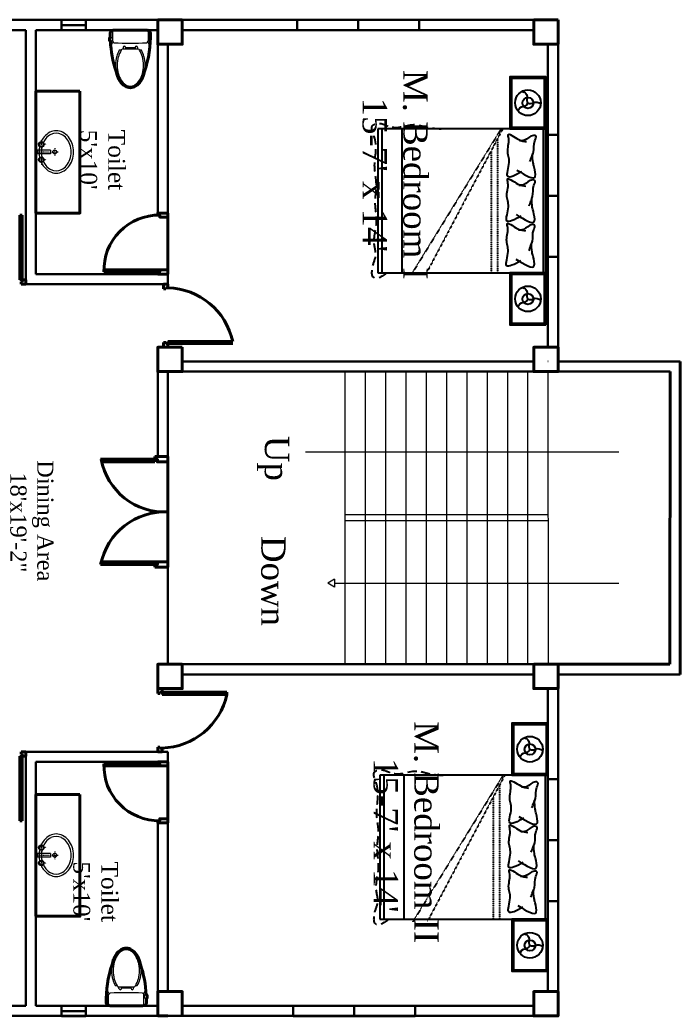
# Model space of a CAD drawing. Header units: inches. Extents: x -79350 to 491628, y -93215 to 155882.
# Drawn here: x -70852.3 to -70527.5, y -11444.1 to -10954 of the extents above; entities that cross this region are included whole.
import ezdxf

# ---------------------------------------------------------------- set-up
doc = ezdxf.new("R2010")
doc.units = ezdxf.units.IN
doc.header["$MEASUREMENT"] = 0
doc.linetypes.add('DASHDOT2', pattern=[0.5, 0.25, -0.125, 0, -0.125])
doc.linetypes.add('DASHED2', pattern=[0.375, 0.25, -0.125])
doc.layers.get('0').update_dxf_attribs({"lineweight": 30})
for name, color, linetype, lineweight in [('Column', 1, 'Continuous', 30), ('Letter', 7, 'Continuous', 20), ('LINE', 7, 'Continuous', 20), ('SANITARY', 42, 'Continuous', 13)]:
    doc.layers.add(name, color=color, linetype=linetype, lineweight=lineweight)
doc.layers.add('Door', color=7, linetype='Continuous', lineweight=40, true_color=0x763422)
doc.layers.add('Window', color=7, linetype='Continuous', lineweight=30, true_color=0x6b99dd)
for name, color, linetype in [('FURHATCH', 57, 'Continuous'), ('FURNITURE', 53, 'Continuous'), ('Stairs', 7, 'Continuous'), ('Wall', 7, 'Continuous')]:
    doc.layers.add(name, color=color, linetype=linetype)
doc.styles.get("Standard").update_dxf_attribs({"font": 'times.ttf', "height": 12})

# ---------------------------------------------------------------- blocks, each defined once
blk = doc.blocks.new('d30')
at = {"layer": 'Door', "ltscale": 0.3}
for p, q in [((37959.6, 7135.13), (37959.6, 7162.63)), ((37960.6, 7135.13), (37960.6, 7162.63)), ((37931.6, 7131.13), (37933.6, 7131.13)), ((37933.6, 7131.13), (37959.6, 7131.13)), ((37959.6, 7131.13), (37961.6, 7131.13))]:
    blk.add_line(p, q, dxfattribs=at)
for points in [[(37931.6, 7131.13), (37931.6, 7136.13), (37932.6, 7136.13), (37932.6, 7135.13), (37933.6, 7135.13), (37933.6, 7131.13)], [(37961.6, 7131.13), (37961.6, 7136.13), (37960.6, 7136.13), (37960.6, 7135.13), (37959.6, 7135.13), (37959.6, 7131.13)]]:
    blk.add_lwpolyline(points, dxfattribs=at)
blk.add_arc((37959.69, 7135.55), 27.09, 88.0728, 180.8948, dxfattribs=at)
blk = doc.blocks.new('A$Cd981bfd4')
at = {"layer": 'Door', "ltscale": 0.3}
for p, q in [((20.56, 42), (25.56, 42)), ((25.56, 42), (25.56, 40)), ((0, 41), (20.56, 41)), ((0, 40), (20.56, 40)), ((20.56, 40), (20.56, 41)), ((25.56, 40), (25.56, 21)), ((25.56, 2), (25.56, 21)), ((0, 2), (21.56, 2)), ((0, 1), (21.56, 1)), ((20.56, 0), (25.56, 0))]:
    blk.add_line(p, q, dxfattribs=at)
for points in [[(25.56, 42), (25.56, 40), (21.56, 40), (21.56, 41), (20.56, 41), (20.56, 42)], [(25.56, 0), (25.56, 2), (21.56, 2), (21.56, 1), (20.56, 1), (20.56, 0)]]:
    blk.add_lwpolyline(points, dxfattribs=at)
for centre, radius, start, end in [((24.32, 45.55), 24.58, 190.6572, 272.9002), ((24.43, -3.89), 24.91, 87.3888, 168.6891)]:
    blk.add_arc(centre, radius, start, end, dxfattribs=at)
blk = doc.blocks.new('yq_bed_01')
at = {"linetype": 'Continuous', "ltscale": 1000}
for p, q in [((2100, 900), (0, 900)), ((0, 900), (0, -900)), ((2100, -900), (2100, 900)), ((0, -900), (2100, -900))]:
    blk.add_line(p, q, dxfattribs=at)
at = {"linetype": 'Continuous'}
for points in [[(0, 1550), (0, 900), (450, 900), (450, 1550)], [(0, -900), (0, -1550), (450, -1550), (450, -900)]]:
    blk.add_lwpolyline(points, close=True, dxfattribs=at)
for centre in [(225, 1225), (225, -1225)]:
    blk.add_circle(centre, 160, dxfattribs=at)
at = {"layer": 'FURHATCH', "linetype": 'Continuous', "ltscale": 1000}
for p, q in [((30, 900), (30, -900)), ((1800, -900), (1800, 900)), ((2050, -900), (2050, 900))]:
    blk.add_line(p, q, dxfattribs=at)
at = {"layer": 'FURHATCH', "linetype": 'DASHED2', "ltscale": 0.5}
for p, q in [((540, -900), (1504, 921)), ((560, -900), (1689, 931)), ((600, 900), (600, -782)), ((680, 900), (680, -625))]:
    blk.add_line(p, q, dxfattribs=at)
at = {"layer": 'FURHATCH', "linetype": 'Continuous'}
for points in [[(20, 1530), (20, 920), (430, 920), (430, 1530)], [(20, -920), (20, -1530), (430, -1530), (430, -920)]]:
    blk.add_lwpolyline(points, close=True, dxfattribs=at)
for points in [[(346, 1329, -0.398826), (280, 1270, 0.069197), (273, 1269, 0.240714), (225, 1227, -0.240714)], [(225, 1227, 0.228099), (158, 1225, -0.317646), (66, 1242)], [(300, 1084, -0.414712), (235, 1160, 0.258086), (225, 1227)], [(225, -1223, 0.228099), (158, -1225, -0.317646), (66, -1208)], [(346, -1121, -0.398826), (280, -1180, 0.069197), (273, -1181, 0.240714), (225, -1223, -0.240714)], [(300, -1366, -0.414712), (235, -1290, 0.258086), (225, -1223)]]:
    blk.add_lwpolyline(points, format="xyb", dxfattribs=at)
for centre in [(225, 1227), (225, -1223)]:
    blk.add_circle(centre, 67.5, dxfattribs=at)
at = {"layer": 'FURHATCH', "linetype": 'DASHED2', "ltscale": 451.947922}
blk.add_open_spline([(1992, 900), (2071, 970), (2189, 999), (2167, 789), (2108, 682), (2173, 491), (2091, 272), (2150, 28), (2100, -200), (2173, -484), (2083, -701), (2209, -948), (2066, -979), (1864, -867), (1699, -991), (1474, -909), (1368, -903), (1308, -900)], degree=3, knots=[0, 0, 0, 0, 140.356688, 240.855445, 374.272085, 514.628774, 800.960617, 1037.309606, 1234.977718, 1501.883052, 1872.056655, 1990.732643, 2052.345442, 2125.407537, 2467.000811, 2608.004871, 2786.638856, 2786.638856, 2786.638856, 2786.638856], dxfattribs=at)
at = {"layer": 'FURHATCH', "linetype": 'Continuous', "ltscale": 1000}
for points, knots in [([(376, 729), (270, 795), (112, 892), (156, 710), (179, 623), (180, 565), (181, 528)], [0, 0, 0, 0, 257.192142, 380.388355, 440.188761, 557.045341, 557.045341, 557.045341, 557.045341]), ([(313, 750), (392, 793), (546, 876), (461, 661), (480, 562), (498, 484), (476, 402), (475, 340), (499, 246), (355, 365), (285, 372), (256, 374)], [0, 0, 0, 0, 197.98522, 383.798459, 461.536852, 537.063609, 629.138715, 719.341985, 744.183766, 895.041347, 1000.692483, 1000.692483, 1000.692483, 1000.692483]), ([(213, 622), (206, 601), (192, 561), (153, 477), (178, 400), (123, 302), (210, 290), (256, 366), (322, 366), (343, 366)], [0, 0, 0, 0, 70.314327, 132.712823, 281.06886, 345.030234, 373.143701, 508.899423, 574.349148, 574.349148, 574.349148, 574.349148]), ([(373, 170), (267, 236), (109, 333), (153, 151), (176, 64), (177, 6), (178, -31)], [0, 0, 0, 0, 257.192142, 380.388355, 440.188761, 557.045341, 557.045341, 557.045341, 557.045341]), ([(309, 191), (389, 234), (543, 317), (458, 102), (477, 3), (495, -75), (472, -157), (472, -219), (496, -313), (352, -194), (282, -187), (253, -185)], [0, 0, 0, 0, 197.98522, 383.798459, 461.536852, 537.063609, 629.138715, 719.341985, 744.183766, 895.041347, 1000.692483, 1000.692483, 1000.692483, 1000.692483]), ([(210, 63), (203, 42), (189, 2), (150, -82), (175, -159), (120, -257), (207, -269), (253, -193), (319, -193), (340, -193)], [0, 0, 0, 0, 70.314327, 132.712823, 281.06886, 345.030234, 373.143701, 508.899423, 574.349148, 574.349148, 574.349148, 574.349148]), ([(363, -385), (257, -319), (99, -222), (143, -405), (166, -492), (167, -549), (168, -587)], [0, 0, 0, 0, 257.192142, 380.388355, 440.188761, 557.045341, 557.045341, 557.045341, 557.045341]), ([(300, -364), (379, -321), (533, -238), (448, -453), (467, -553), (485, -631), (463, -712), (462, -774), (486, -868), (342, -750), (272, -743), (243, -740)], [0, 0, 0, 0, 197.98522, 383.798459, 461.536852, 537.063609, 629.138715, 719.341985, 744.183766, 895.041347, 1000.692483, 1000.692483, 1000.692483, 1000.692483]), ([(200, -493), (193, -514), (179, -553), (140, -637), (165, -714), (110, -812), (197, -824), (243, -749), (309, -749), (330, -749)], [0, 0, 0, 0, 70.314327, 132.712823, 281.06886, 345.030234, 373.143701, 508.899423, 574.349148, 574.349148, 574.349148, 574.349148])]:
    blk.add_open_spline(points, degree=3, knots=knots, dxfattribs=at)
blk = doc.blocks.new('yq_sink_01')
at = {"linetype": 'DASHDOT2'}
for p, q in [((69, 24), (69, 158)), ((131, 97), (26, 97)), ((236, 48), (236, -48)), ((278, 0), (26, 0)), ((131, -97), (26, -97)), ((69, -24), (69, -158))]:
    blk.add_line(p, q, dxfattribs=at)
for p, q in [((183, 24), (20, 24)), ((20, 24), (20, -24)), ((183, 24), (183, -24)), ((183, -24), (20, -24))]:
    blk.add_line(p, q)
for centre, radius in [((69, 95), 33.5), ((69, 95), 23.9), ((236, 1), 23.9), ((69, -95), 33.5), ((69, -95), 23.9)]:
    blk.add_circle(centre, radius)
for centre, radius, start, end in [((255, 91), 176, 62.9478, 117.0522), ((312, 19), 269, 140.9541, 156.021), ((312, 19), 239, 140.9541, 155.6677), ((277, 47), 224, 117.0522, 140.9541), ((277, 47), 195, 117.0522, 140.9541), ((255, 91), 146, 62.9478, 117.0522), ((233, 47), 195, 39.0459, 62.9478), ((233, 47), 224, 39.0459, 62.9478), ((199, 19), 239, 18.571, 39.0459), ((199, 19), 269, 18.571, 39.0459), ((366, 1), 326, 167.8612, 192.4926), ((366, 1), 296, 168.0916, 192.4003), ((145, 1), 296, 0, 18.571), ((145, 1), 296, 341.429, 360), ((145, 1), 326, 360, 18.571), ((145, 1), 326, 341.429, 360), ((312, -17), 239, 204.736, 219.0459), ((199, -17), 239, 320.9541, 341.429), ((199, -17), 269, 320.9541, 341.429), ((312, -17), 269, 204.5507, 219.0459), ((277, -45), 224, 219.0459, 242.9478), ((277, -45), 195, 219.0459, 242.9478), ((255, -88), 176, 242.9478, 297.0522), ((255, -88), 146, 242.9478, 297.0522), ((233, -45), 195, 297.0522, 320.9541), ((233, -45), 224, 297.0522, 320.9541)]:
    blk.add_arc(centre, radius, start, end)
blk = doc.blocks.new('yq_matong_01')
for p, q in [((0, 201), (0, -201)), ((20, 221), (139, 221)), ((252, 138), (252, 114)), ((216, 91), (238, 91)), ((216, 61), (238, 61)), ((223, 61), (223, -61)), ((238, 104), (238, -104)), ((216, -61), (238, -61)), ((216, -91), (238, -91)), ((252, -114), (252, -138)), ((20, -221), (139, -221)), ((97, -221), (97, -226)), ((97, -226), (132, -226)), ((132, -221), (132, -226))]:
    blk.add_line(p, q)
for centre, radius, start, end in [((55, 202), 54.8, 117.322, 181.8992), ((64, -1165), 1417, 71.4068, 91.3856), ((20, 201), 20, 90, 180), ((139, 201), 20, 2.3063, 90), ((217, 161), 83.2, 95.4963, 139.9324), ((-4840, 0), 5003, 357.6937, 2.3063), ((407, -123), 283, 105.2088, 123.2779), ((407, -123), 303, 105.2088, 120.5699), ((439, -242), 427, 74.7912, 105.2088), ((439, -242), 407, 74.7912, 105.2088), ((471, -123), 283, 56.7221, 74.7912), ((471, -123), 303, 56.7221, 74.7912), ((521, -47), 213, 32.2565, 56.7221), ((216, 76), 15, 90, 270), ((357, -47), 193, 123.2779, 128.1384), ((521, -47), 193, 32.2565, 56.7221), ((596, 0), 104, 360, 32.2565), ((596, 0), 124, 360, 32.2565), ((216, -76), 15, 90, 270), ((357, 47), 193, 231.8616, 236.7221), ((407, 123), 283, 236.7221, 254.7912), ((471, 123), 283, 285.2088, 303.2779), ((521, 47), 193, 303.2779, 327.7435), ((521, 47), 213, 303.2779, 327.7435), ((596, 0), 104, 327.7435, 360), ((596, 0), 124, 327.7435, 360), ((51, -204), 51.4, 175.687, 245.0918), ((20, -201), 20, 180, 270), ((157, -247), 63.1, 159.6834, 188.4939), ((72, -247), 63.1, 352.0944, 20.3166), ((64, 1165), 1417, 272.8967, 288.5932), ((139, -201), 20, 270, 357.6937), ((217, -161), 83.2, 220.0676, 264.5037), ((407, 123), 303, 239.4301, 254.7912), ((439, 242), 427, 254.7912, 285.2088), ((439, 242), 407, 254.7912, 285.2088), ((471, 123), 303, 285.2088, 303.2779), ((64, 1165), 1417, 268.6144, 271.2036), ((114, -226), 37, 237.5287, 304.2772)]:
    blk.add_arc(centre, radius, start, end)

msp = doc.modelspace()

# ---------------------------------------------------------------- linework, layer by layer
for p, q in [((-70592.5, -10954), (-71192.5, -10954)), ((-70592.5, -10954), (-70587.5, -10954)), ((-70587.5, -10959), (-70587.5, -10954)), ((-70849.5, -10959), (-71000.5, -10959)), ((-70849.5, -10959), (-70849.5, -11084)), ((-70784.5, -10959), (-70844.5, -10959)), ((-70844.5, -10959), (-70844.5, -11079)), ((-70599.5, -10959), (-70772.5, -10959)), ((-70587.5, -11115), (-70587.5, -10959)), ((-70784.5, -10966), (-70784.5, -11050)), ((-70779.5, -10966), (-70779.5, -11051)), ((-70592.5, -11115), (-70592.5, -10966)), ((-70784.5, -11050), (-70784.5, -10982.33)), ((-70779.5, -11051), (-70779.5, -10983)), ((-70784.5, -11079), (-70844.5, -11079)), ((-70784.5, -11079), (-70784.5, -11077)), ((-70784.5, -11077), (-70784.5, -11079)), ((-70779.5, -11084), (-70779.5, -11077)), ((-70779.5, -11077), (-70779.5, -11079)), ((-70784.5, -11084), (-70849.5, -11084)), ((-70599.5, -11122), (-70772.5, -11122)), ((-70587.5, -11122), (-70527.5, -11122)), ((-70779.5, -11127), (-70779.5, -11126.88)), ((-70592.5, -11127), (-70779.5, -11127)), ((-70587.5, -11127), (-70592.5, -11127)), ((-70587.5, -11127), (-70532.46, -11127)), ((-70779.5, -11271), (-70592.5, -11271)), ((-70587.5, -11271), (-70592.5, -11271)), ((-70772.5, -11276), (-70599.5, -11276)), ((-70587.5, -11439), (-70587.5, -11276)), ((-70587.5, -11276), (-70527.5, -11276)), ((-70592.5, -11432), (-70592.5, -11283)), ((-70779.5, -11314), (-70849.5, -11314)), ((-70779.5, -11432), (-70779.5, -11314)), ((-70849.5, -11439), (-70849.5, -11316.13)), ((-70844.5, -11439), (-70844.5, -11319)), ((-70784.5, -11319), (-70844.5, -11319)), ((-70784.5, -11319), (-70784.5, -11321)), ((-70784.5, -11348), (-70784.5, -11432)), ((-70935.5, -11439), (-70849.5, -11439)), ((-70844.5, -11439), (-70784.5, -11439)), ((-70772.5, -11439), (-70599.5, -11439)), ((-70587.5, -11439), (-70587.5, -11444)), ((-71192.5, -11444), (-70592.5, -11444)), ((-70592.5, -11444), (-70587.5, -11444))]:
    msp.add_line(p, q)
at = {"linetype": 'ByBlock'}
for p, q in [((-70784.5, -11084), (-70779.5, -11084)), ((-70784.5, -11168.84), (-70784.5, -11127)), ((-70779.5, -11175.04), (-70779.5, -11127)), ((-70779.5, -11217.04), (-70779.5, -11271))]:
    msp.add_line(p, q, dxfattribs=at)
at = {"lineweight": 20}
for p, q in [((-70692.5, -11127), (-70692.5, -11271)), ((-70682.5, -11127), (-70682.5, -11271)), ((-70672.5, -11127), (-70672.5, -11271)), ((-70662.5, -11127), (-70662.5, -11271)), ((-70652.5, -11127), (-70652.5, -11271)), ((-70642.5, -11127), (-70642.5, -11271)), ((-70632.5, -11127), (-70632.5, -11271)), ((-70622.5, -11127), (-70622.5, -11271)), ((-70612.5, -11127), (-70612.5, -11271)), ((-70602.5, -11127), (-70602.5, -11271)), ((-70592.5, -11127), (-70592.46, -11271)), ((-70557.57, -11166.61), (-70711.74, -11166.61)), ((-70592.5, -11197.5), (-70692.5, -11197.5)), ((-70592.5, -11200.5), (-70692.5, -11200.5)), ((-70697.47, -11229.06), (-70700.9, -11231.1)), ((-70697.47, -11233.1), (-70700.9, -11231.1)), ((-70697.47, -11229.06), (-70697.47, -11233.1)), ((-70697.47, -11231.1), (-70557.57, -11231.1))]:
    msp.add_line(p, q, dxfattribs=at)
at = {"color": 200, "lineweight": 20}
msp.add_line((-70700.9, -11231.1), (-70700.9, -11231.1), dxfattribs=at)
at = {"color": 7, "linetype": 'ByBlock', "lineweight": 40}
msp.add_line((-70849.5, -11314), (-70851.5, -11314), dxfattribs=at)
at = {"layer": 'Column', "lineweight": 40}
for p, q in [((-70784.46, -10954), (-70784.5, -10954)), ((-70587.5, -10954), (-70599.5, -10954)), ((-70599.5, -10954), (-70599.5, -10966)), ((-70587.5, -10966), (-70587.5, -10954)), ((-70784.5, -10966), (-70776, -10966)), ((-70599.5, -10966), (-70587.5, -10966)), ((-70587.5, -11115), (-70592.5, -11115)), ((-70592.5, -11127), (-70587.5, -11127)), ((-70587.5, -11271), (-70592.5, -11271)), ((-70592.5, -11283), (-70587.5, -11283)), ((-70776, -11432), (-70784.5, -11432)), ((-70587.5, -11432), (-70592.5, -11432)), ((-70592.5, -11444), (-70587.5, -11444))]:
    msp.add_line(p, q, dxfattribs=at)
at = {"layer": 'Column'}
for p, q in [((-70784.46, -10957), (-70784.46, -10954)), ((-70592.46, -10954), (-70587.5, -10954)), ((-70587.5, -10954), (-70587.5, -10959)), ((-70784.5, -11127), (-70779.5, -11127)), ((-70587.5, -11127), (-70592.46, -11127)), ((-70779.21, -11271), (-70784.5, -11271)), ((-70592.46, -11271), (-70587.5, -11271)), ((-70587.5, -11271), (-70587.5, -11276)), ((-70587.5, -11439), (-70587.5, -11444)), ((-70587.5, -11444), (-70592.46, -11444))]:
    msp.add_line(p, q, dxfattribs=at)
at = {"layer": 'Column', "color": 7, "lineweight": 40}
for points in [[(-70772.5, -10954), (-70772.5, -10966), (-70784.5, -10966), (-70784.5, -10954), (-70784.46, -10954)], [(-70784.5, -10966), (-70784.5, -10959)], [(-70772.5, -10959), (-70772.5, -10966)], [(-70782, -11115), (-70772.5, -11115)], [(-70784.5, -11444), (-70784.5, -11432), (-70772.5, -11432), (-70772.5, -11444)]]:
    msp.add_lwpolyline(points, dxfattribs=at)
for points in [[(-70587.5, -10954), (-70587.5, -10966), (-70599.5, -10966), (-70599.5, -10954)], [(-70772.5, -11115), (-70772.5, -11127), (-70784.5, -11127), (-70784.5, -11115)], [(-70587.5, -11115), (-70587.5, -11127), (-70599.5, -11127), (-70599.5, -11115)], [(-70587.5, -11115), (-70587.5, -11127), (-70599.5, -11127), (-70599.5, -11115)], [(-70772.5, -11271), (-70772.5, -11283), (-70784.5, -11283), (-70784.5, -11271)], [(-70587.5, -11271), (-70587.5, -11283), (-70599.5, -11283), (-70599.5, -11271)], [(-70587.5, -11271), (-70587.5, -11283), (-70599.5, -11283), (-70599.5, -11271)], [(-70587.5, -11432), (-70587.5, -11444), (-70599.5, -11444), (-70599.5, -11432)], [(-70587.5, -11432), (-70587.5, -11444), (-70599.5, -11444), (-70599.5, -11432)]]:
    msp.add_lwpolyline(points, close=True, dxfattribs=at)
at = {"layer": 'Door'}
for p, q in [((-70784.46, -10954), (-70784.46, -10957)), ((-70779.5, -11127), (-70784.5, -11127)), ((-70779.5, -11271), (-70784.5, -11271)), ((-70779.5, -11271), (-70779.21, -11271)), ((-70779.5, -11444), (-70784.5, -11444))]:
    msp.add_line(p, q, dxfattribs=at)
at = {"layer": 'Door', "linetype": 'ByBlock', "lineweight": 40}
for p, q in [((-70852.33, -11081.87), (-70852.33, -11049.98)), ((-70852.33, -11049.98), (-70851.27, -11049.98)), ((-70851.27, -11049.98), (-70851.27, -11081.87)), ((-70851.27, -11081.87), (-70852.33, -11081.87)), ((-70851.27, -11082.94), (-70851.8, -11082.94)), ((-70851.8, -11082.94), (-70851.8, -11084)), ((-70851.8, -11084), (-70849.5, -11084)), ((-70849.5, -11081.87), (-70851.27, -11081.87)), ((-70851.27, -11081.87), (-70851.27, -11082.94)), ((-70849.5, -11084), (-70849.5, -11081.87)), ((-70849.5, -11084), (-70849.5, -11081.87)), ((-70781.63, -11086.3), (-70781.63, -11084)), ((-70781.63, -11084), (-70779.5, -11084)), ((-70779.5, -11084), (-70779.5, -11085.77)), ((-70780.56, -11086.3), (-70781.63, -11086.3)), ((-70779.5, -11085.77), (-70780.56, -11085.77)), ((-70780.56, -11085.77), (-70780.56, -11086.3)), ((-70780.56, -11112.7), (-70781.63, -11112.7)), ((-70781.63, -11112.7), (-70781.63, -11115)), ((-70780.56, -11113.23), (-70780.56, -11112.7)), ((-70779.5, -11113.23), (-70780.56, -11113.23)), ((-70779.5, -11113.23), (-70779.5, -11112.17)), ((-70779.5, -11112.17), (-70747.61, -11112.17)), ((-70779.5, -11115), (-70779.5, -11113.23)), ((-70747.61, -11113.23), (-70779.5, -11113.23)), ((-70750.48, -11112.17), (-70750.48, -11113.23)), ((-70781.63, -11115), (-70779.5, -11115)), ((-70784.5, -11285.3), (-70784.5, -11283)), ((-70784.5, -11283), (-70782.37, -11283)), ((-70783.44, -11285.3), (-70784.5, -11285.3)), ((-70782.37, -11284.77), (-70783.44, -11284.77)), ((-70783.44, -11284.77), (-70783.44, -11285.3)), ((-70782.37, -11283), (-70782.37, -11284.77)), ((-70782.37, -11284.77), (-70782.37, -11285.83)), ((-70750.48, -11284.77), (-70782.37, -11284.77)), ((-70782.37, -11285.83), (-70750.48, -11285.83)), ((-70750.48, -11285.83), (-70750.48, -11284.77)), ((-70851.8, -11315.06), (-70851.8, -11314)), ((-70851.8, -11314), (-70849.5, -11314)), ((-70851.27, -11315.06), (-70851.8, -11315.06)), ((-70851.27, -11316.13), (-70851.27, -11315.06)), ((-70849.5, -11314), (-70849.5, -11316.13)), ((-70849.5, -11314), (-70849.5, -11316.13)), ((-70783.44, -11311.7), (-70784.5, -11311.7)), ((-70784.5, -11311.7), (-70784.5, -11314)), ((-70784.5, -11314), (-70782.37, -11314)), ((-70783.44, -11312.23), (-70783.44, -11311.7)), ((-70782.37, -11312.23), (-70783.44, -11312.23)), ((-70782.37, -11314), (-70782.37, -11312.23)), ((-70851.27, -11316.13), (-70852.33, -11316.13)), ((-70852.33, -11316.13), (-70852.33, -11348.02)), ((-70849.5, -11316.13), (-70851.27, -11316.13)), ((-70851.27, -11348.02), (-70851.27, -11316.13)), ((-70852.33, -11348.02), (-70851.27, -11348.02))]:
    msp.add_line(p, q, dxfattribs=at)
for centre, start, end in [((-70780.45, -11119.39), 12.399, 88.375), ((-70783.33, -11278.61), 271.625, 347.601)]:
    msp.add_arc(centre, 33.63, start, end, dxfattribs=at)
at = {"layer": 'LINE', "linetype": 'ByBlock', "lineweight": 40}
for p, q in [((-70772.5, -10954), (-70784.46, -10954)), ((-70527.5, -11122), (-70527.5, -11276)), ((-70532.46, -11127), (-70532.5, -11271))]:
    msp.add_line(p, q, dxfattribs=at)
at = {"layer": 'LINE', "lineweight": 40}
msp.add_line((-70532.5, -11271), (-70587.5, -11271), dxfattribs=at)
at = {"layer": 'SANITARY', "lineweight": 40}
for points in [[(-70791.01, -10979.3, 0.087396), (-70788.12, -10960.17, 0.289473), (-70790.1, -10959), (-70805.9, -10959, 0.312446), (-70807.88, -10960.17, 0.011298), (-70807.89, -10962.69, 0.022445), (-70808.11, -10962.71, 0.29977), (-70808.08, -10964.31, 0.02582), (-70807.83, -10964.33, 0.068596), (-70804.99, -10979.3, 0.021224), (-70804.67, -10980.69, 0.079005), (-70803.13, -10984.11, 0.107159), (-70800.6, -10986.59, 0.141682), (-70798, -10987.35, 0.141682), (-70795.4, -10986.59, 0.107159), (-70792.87, -10984.11, 0.079005), (-70791.33, -10980.69, 0.021224)], [(-70806.99, -11418.7, 0.087396), (-70809.88, -11437.83, 0.289473), (-70807.9, -11439), (-70792.1, -11439, 0.312446), (-70790.12, -11437.83, 0.011298), (-70790.11, -11435.31, 0.022445), (-70789.89, -11435.29, 0.29977), (-70789.92, -11433.69, 0.02582), (-70790.17, -11433.67, 0.068596), (-70793.01, -11418.7, 0.021224), (-70793.33, -11417.31, 0.079005), (-70794.87, -11413.89, 0.107159), (-70797.4, -11411.41, 0.141682), (-70800, -11410.65, 0.141682), (-70802.6, -11411.41, 0.107159), (-70805.13, -11413.89, 0.079005), (-70806.67, -11417.31, 0.021224)]]:
    msp.add_lwpolyline(points, format="xyb", close=True, dxfattribs=at)
at = {"layer": 'SANITARY', "linetype": 'ByBlock', "lineweight": 40}
for points in [[(-70822.85, -10989), (-70844.5, -10989), (-70844.5, -11049), (-70822.85, -11049)], [(-70822.85, -11335), (-70844.5, -11335), (-70844.5, -11395), (-70822.85, -11395)]]:
    msp.add_lwpolyline(points, close=True, dxfattribs=at)
at = {"layer": 'Wall', "color": 1, "lineweight": 40}
for p, q in [((-70784.5, -10959), (-70784.5, -10954)), ((-70784.5, -10954), (-70784.46, -10954)), ((-70779.5, -11127), (-70784.5, -11127))]:
    msp.add_line(p, q, dxfattribs=at)
at = {"layer": 'Wall'}
for p, q in [((-70784.5, -10966), (-70784.5, -10959)), ((-70592.5, -11121.88), (-70592.46, -11121.88)), ((-70779.5, -11193.08), (-70779.5, -11199)), ((-70784.5, -11432), (-70784.5, -11439))]:
    msp.add_line(p, q, dxfattribs=at)
at = {"layer": 'Window'}
for p, q in [((-70831.91, -10959), (-70831.91, -10954)), ((-70819.91, -10954), (-70831.91, -10954)), ((-70819.91, -10956.5), (-70831.91, -10956.5)), ((-70819.91, -10954), (-70819.91, -10959)), ((-70715.91, -10959), (-70715.91, -10954)), ((-70715.91, -10954), (-70655.91, -10954)), ((-70685.91, -10959), (-70685.91, -10954)), ((-70655.91, -10954), (-70655.91, -10959)), ((-70819.91, -10959), (-70831.91, -10959)), ((-70655.91, -10959), (-70715.91, -10959)), ((-70592.5, -11070.5), (-70592.5, -11010.5)), ((-70592.5, -11010.5), (-70587.5, -11010.5)), ((-70587.5, -11010.5), (-70587.5, -11070.5)), ((-70587.5, -11040.5), (-70592.5, -11040.5)), ((-70587.5, -11070.5), (-70592.5, -11070.5)), ((-70592.5, -11387.5), (-70592.5, -11327.5)), ((-70592.5, -11327.5), (-70587.5, -11327.5)), ((-70587.5, -11327.5), (-70587.5, -11387.5)), ((-70587.5, -11357.5), (-70592.5, -11357.5)), ((-70587.5, -11387.5), (-70592.5, -11387.5)), ((-70831.91, -11444.08), (-70831.91, -11439.08)), ((-70831.91, -11439.08), (-70819.91, -11439.08)), ((-70819.91, -11439.08), (-70831.91, -11439.08)), ((-70819.91, -11441.58), (-70831.91, -11441.58)), ((-70819.91, -11439.08), (-70819.91, -11444.08)), ((-70717.91, -11444.08), (-70717.91, -11439.08)), ((-70717.91, -11439.08), (-70657.91, -11439.08)), ((-70687.91, -11444.08), (-70687.91, -11439.08)), ((-70657.91, -11439.08), (-70657.91, -11444.08)), ((-70819.91, -11444.08), (-70831.91, -11444.08)), ((-70819.91, -11444.08), (-70831.91, -11444.08)), ((-70819.91, -11444.08), (-70831.91, -11444.08)), ((-70819.91, -11444.08), (-70831.91, -11444.08)), ((-70657.91, -11444.08), (-70717.91, -11444.08))]:
    msp.add_line(p, q, dxfattribs=at)

# ---------------------------------------------------------------- block references
at = {"layer": 'FURNITURE', "color": 116, "linetype": 'ByBlock', "lineweight": 40, "true_color": 0x136734, "xscale": 0.03937007874015748, "yscale": 0.03937007874015748, "zscale": 0.03937007874015748, "rotation": 180.0000000000058}
msp.add_blockref('yq_bed_01', (-70593.5, -11043), dxfattribs=at)
at = {"layer": 'FURNITURE', "linetype": 'ByBlock', "lineweight": 40, "xscale": 0.03937007874015748, "yscale": 0.03937007874015748, "zscale": 0.03937007874015748, "rotation": 180.0000000000058}
msp.add_blockref('yq_bed_01', (-70592.5, -11361.01), dxfattribs=at)
at = {"layer": 'SANITARY', "lineweight": 40, "xscale": 0.03937007874015748, "yscale": 0.03937007874015748, "zscale": 0.03937007874015748}
for p, rotation in [((-70798, -10959), 270), ((-70800, -11439), 90)]:
    msp.add_blockref('yq_matong_01', p, dxfattribs=dict(at, rotation=rotation))
at = {"layer": 'SANITARY', "linetype": 'ByBlock', "lineweight": 40, "xscale": 0.03937007874015748, "yscale": 0.03937007874015748, "zscale": 0.03937007874015748}
for p in [(-70844.5, -11019), (-70844.5, -11365)]:
    msp.add_blockref('yq_sink_01', p, dxfattribs=at)
at = {"layer": 'Wall', "color": 7, "xscale": -1, "rotation": 90}
msp.add_blockref('d30', (-63648.37, 26882.6), dxfattribs=at)
at = {"layer": 'Wall', "xscale": 1.295378143688641, "yscale": 1.295378143688641, "zscale": 1.295378143688641}
msp.add_blockref('A$Cd981bfd4', (-70812.61, -11223.24), dxfattribs=at)
at = {"layer": 'Wall', "color": 7, "rotation": 90}
msp.add_blockref('d30', (-63648.37, -49280.6), dxfattribs=at)

# ---------------------------------------------------------------- texts
at = {"layer": 'Letter', "attachment_point": 1, "rotation": 270}
for s, width, gutter_width, heights, insert, char_height in [("M. Bedroom I^J   15-7' x 14'", 143.7063, 60, [47.61], (-70651.71, -10978.62), 12), ("Toilet^J5'x10'", 97.678, 41.31, [0], (-70800.61, -11008), 8.2616), ('Dining Area ^J  18\'x19\'-2"', 95.1702, 39.74, [31.53], (-70835.85, -11170.58), 7.9471), ("M. Bedroom II^J    15-7' x 14'", 143.7063, 60, [47.61], (-70646.28, -11299), 12), ("Toilet^J5'x10'", 97.678, 41.31, [0], (-70804, -11368), 8.2616)]:
    msp.add_mtext_dynamic_manual_height_columns(s, width=width, gutter_width=gutter_width, heights=heights, dxfattribs=dict(at, insert=insert, char_height=char_height))
at = {"layer": 'Stairs', "char_height": 12, "attachment_point": 1, "rotation": 270}
for s, width, insert in [('Up', 69.7229, (-70719.82, -11158.64)), ('Down', 86.0171, (-70721.6, -11207.88))]:
    msp.add_mtext_dynamic_manual_height_columns(s, width=width, gutter_width=60, heights=[0], dxfattribs=dict(at, insert=insert))

doc.saveas('drawing.dxf')
